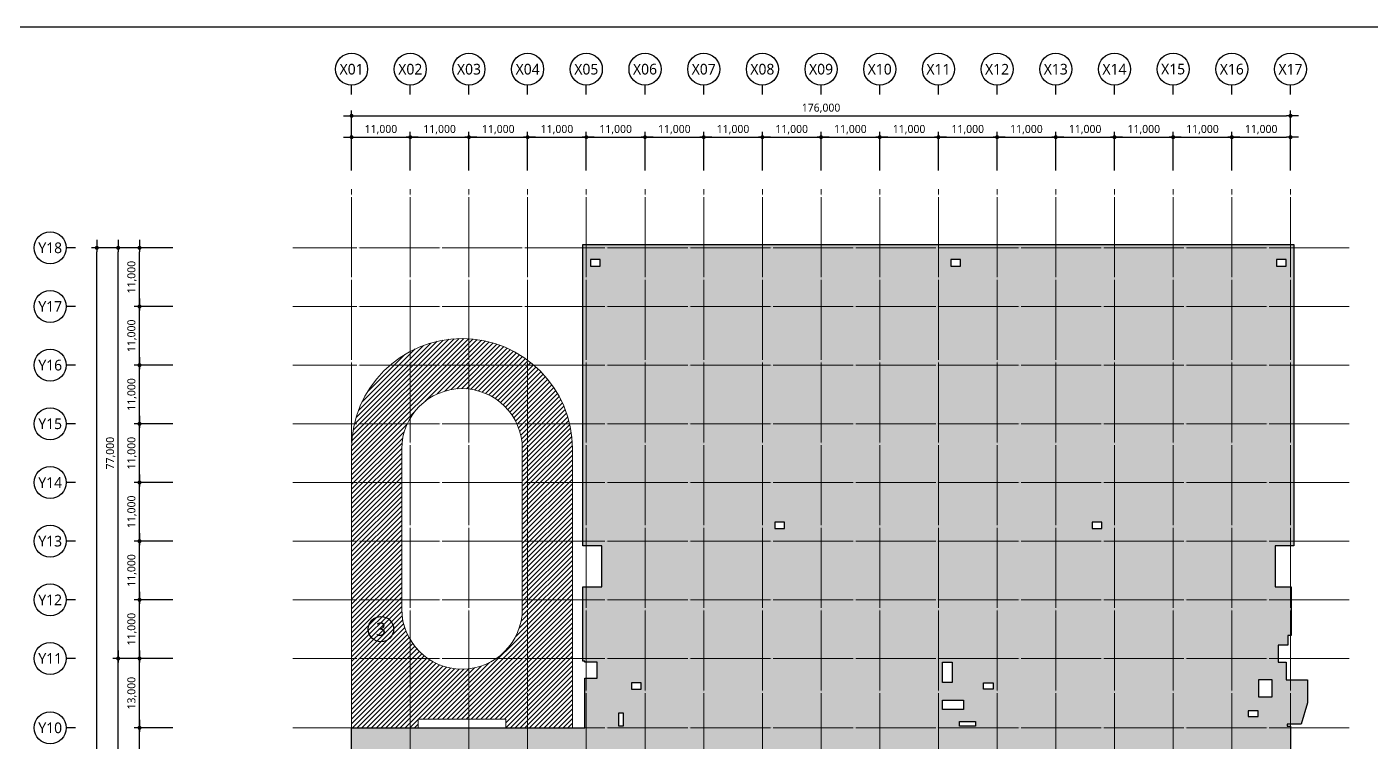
# Model space of a CAD drawing. Header units: millimetres. Extents: x 1877297 to 3504506, y 1389503 to 1925703.
# Drawn here: x 2253044 to 2505030, y 1523492 to 1657603 of the extents above; entities that cross this region are included whole.
import ezdxf
from ezdxf.enums import TextEntityAlignment as Align

# ---------------------------------------------------------------- set-up
doc = ezdxf.new("R2010")
doc.units = ezdxf.units.MM
doc.header["$LTSCALE"] = 5
doc.header["$MEASUREMENT"] = 0
doc.header["$PDSIZE"] = -10
doc.linetypes.add('CEN', pattern=[62, 60, -1, 0, -1])
doc.layers.get('0').update_dxf_attribs({"linetype": 'CONTINUOUS'})
doc.layers.get('Defpoints').update_dxf_attribs({"color": 153, "linetype": 'CONTINUOUS'})
for name, color, linetype, lineweight in [('A-AREA-LIN1', 4, 'CONTINUOUS', 25), ('A-AREA-LIN2', 6, 'CONTINUOUS', 20), ('A-AXIS-BUBL', 7, 'CONTINUOUS', 25), ('A-AXIS-LINE', 1, 'CEN', 15), ('A-DIMS', 7, 'CONTINUOUS', 25), ('A-XXXX-HATC', 8, 'CONTINUOUS', 18), ('A-XXXX-TABL', 7, 'CONTINUOUS', 25), ('A-XXXX-TXT2', 3, 'CONTINUOUS', 25)]:
    doc.layers.add(name, color=color, linetype=linetype, lineweight=lineweight)
doc.layers.add('AA-AREA', color=7, linetype='CONTINUOUS')
doc.styles.add('HY울릉도L', font='')
doc.styles.add('맑은고딕', font='malgun.ttf')
doc.styles.get('HY울릉도L').set_extended_font_data('HYwulM')
doc.dimstyles.new('CDIM', dxfattribs={"dimtxt": 3, "dimasz": 1.5, "dimexe": 2, "dimexo": 1, "dimgap": 1, "dimtad": 1, "dimdec": 0, "dimrnd": 0.5, "dimzin": 0, "dimdsep": 32, "dimlunit": 6, "dimtxsty": 'HY울릉도L', "dimblk1": '_CIDOT', "dimblk2": '_CIDOT', "dimsah": 1, "dimcen": 5.5, "dimclrd": 2, "dimclre": 2, "dimclrt": 7, "dimadec": 0, "dimazin": 0, "dimtfac": 1, "dimtdec": 0, "dimtix": 1, "dimtmove": 2, "dimatfit": 1, "dimldrblk": '_CIDOT', "dimfxl": 1, "dimtolj": 1, "dimtzin": 0, "dimlwd": -1, "dimarcsym": 0})

# ---------------------------------------------------------------- blocks, each defined once
blk = doc.blocks.new('면적중심선')
at = {"layer": 'A-AXIS-LINE', "ltscale": 50}
for points in [[(676821, 1781471), (676821, 1999471)], [(687821, 1781471), (687821, 1999471)], [(698821, 1781471), (698821, 1999471)], [(709821, 1781471), (709821, 1999471)], [(720821, 1781471), (720821, 1999471)], [(731821, 1781471), (731821, 1999471)], [(742821, 1781471), (742821, 1999471)], [(753821, 1781471), (753821, 1999471)], [(764821, 1781471), (764821, 1999471)], [(775821, 1781471), (775821, 1999471)], [(786821, 1781471), (786821, 1999471)], [(797821, 1781471), (797821, 1999471)], [(808821, 1781471), (808821, 1999471)], [(819821, 1781471), (819821, 1999471)], [(830821, 1781471), (830821, 1999471)], [(841821, 1781471), (841821, 1999471)], [(852821, 1781471), (852821, 1999471)], [(863821, 1988471), (665821, 1988471)], [(863821, 1977471), (665821, 1977471)], [(863821, 1966471), (665821, 1966471)], [(863821, 1955471), (665821, 1955471)], [(863821, 1944471), (665821, 1944471)], [(863821, 1933471), (665821, 1933471)], [(863821, 1922471), (665821, 1922471)], [(863821, 1911471), (665821, 1911471)], [(863821, 1898471), (665821, 1898471)]]:
    blk.add_lwpolyline(points, dxfattribs=at)
blk = doc.blocks.new('_CIDOT')
at = {"color": 0, "linetype": 'ByBlock'}
blk.add_line((2, 0), (-1, 0), dxfattribs=at)
at = {"color": 0, "linetype": 'ByBlock', "const_width": 0.5}
blk.add_lwpolyline([(-0.25, 0, 1), (0.25, 0, 1)], format="xyb", close=True, dxfattribs=at)
blk = doc.blocks.new('*D10')
at = {"layer": 'A-DIMS', "lineweight": -2, "transparency": 16777216}
for p, q in [((93193, 151121), (85943, 151121)), ((93193, 135121), (85943, 135121))]:
    blk.add_line(p, q, dxfattribs=at)
at = {"layer": 'A-DIMS', "transparency": 16777216}
blk.add_line((86943, 135871), (86943, 150371), dxfattribs=at)
at = {"layer": 'Defpoints', "color": 0, "transparency": 16777216}
for p in [(86943, 151121), (93693, 151121), (93693, 135121)]:
    blk.add_point(p, dxfattribs=at)
at = {"layer": 'A-DIMS', "transparency": 16777216, "xscale": 750, "yscale": 750, "zscale": 750}
for p, rotation in [((86943, 151121), 90), ((86943, 135121), 270)]:
    blk.add_blockref('_CIDOT', p, dxfattribs=dict(at, rotation=rotation))
at = {"layer": 'A-DIMS', "color": 3, "transparency": 16777216, "insert": (85538, 143121), "char_height": 1500, "attachment_point": 5, "rotation": 90, "style": '맑은고딕'}
blk.add_mtext('\\A1;16,000', dxfattribs=at)
blk = doc.blocks.new('*D11')
at = {"layer": 'A-DIMS', "lineweight": -2, "transparency": 16777216}
for p, q in [((93193, 164121), (85943, 164121)), ((93193, 151121), (85943, 151121))]:
    blk.add_line(p, q, dxfattribs=at)
at = {"layer": 'A-DIMS', "transparency": 16777216}
blk.add_line((86943, 151871), (86943, 163371), dxfattribs=at)
at = {"layer": 'Defpoints', "color": 0, "transparency": 16777216}
for p in [(86943, 164121), (93693, 164121), (93693, 151121)]:
    blk.add_point(p, dxfattribs=at)
at = {"layer": 'A-DIMS', "transparency": 16777216, "xscale": 750, "yscale": 750, "zscale": 750}
for p, rotation in [((86943, 164121), 90), ((86943, 151121), 270)]:
    blk.add_blockref('_CIDOT', p, dxfattribs=dict(at, rotation=rotation))
at = {"layer": 'A-DIMS', "color": 3, "transparency": 16777216, "insert": (85538, 157621), "char_height": 1500, "attachment_point": 5, "rotation": 90, "style": '맑은고딕'}
blk.add_mtext('\\A1;13,000', dxfattribs=at)
blk = doc.blocks.new('*D12')
at = {"layer": 'A-DIMS', "lineweight": -2, "transparency": 16777216}
for p, q in [((93193, 175121), (85943, 175121)), ((93193, 164121), (85943, 164121))]:
    blk.add_line(p, q, dxfattribs=at)
at = {"layer": 'A-DIMS', "transparency": 16777216}
blk.add_line((86943, 164871), (86943, 174371), dxfattribs=at)
at = {"layer": 'Defpoints', "color": 0, "transparency": 16777216}
for p in [(86943, 175121), (93693, 175121), (93693, 164121)]:
    blk.add_point(p, dxfattribs=at)
at = {"layer": 'A-DIMS', "transparency": 16777216, "xscale": 750, "yscale": 750, "zscale": 750}
for p, rotation in [((86943, 175121), 90), ((86943, 164121), 270)]:
    blk.add_blockref('_CIDOT', p, dxfattribs=dict(at, rotation=rotation))
at = {"layer": 'A-DIMS', "color": 3, "transparency": 16777216, "insert": (85538, 169621), "char_height": 1500, "attachment_point": 5, "rotation": 90, "style": '맑은고딕'}
blk.add_mtext('\\A1;11,000', dxfattribs=at)
blk = doc.blocks.new('*D13')
at = {"layer": 'A-DIMS', "lineweight": -2, "transparency": 16777216}
for p, q in [((93193, 186121), (85943, 186121)), ((93193, 175121), (85943, 175121))]:
    blk.add_line(p, q, dxfattribs=at)
at = {"layer": 'A-DIMS', "transparency": 16777216}
blk.add_line((86943, 175871), (86943, 185371), dxfattribs=at)
at = {"layer": 'Defpoints', "color": 0, "transparency": 16777216}
for p in [(86943, 186121), (93693, 186121), (93693, 175121)]:
    blk.add_point(p, dxfattribs=at)
at = {"layer": 'A-DIMS', "transparency": 16777216, "xscale": 750, "yscale": 750, "zscale": 750}
for p, rotation in [((86943, 186121), 90), ((86943, 175121), 270)]:
    blk.add_blockref('_CIDOT', p, dxfattribs=dict(at, rotation=rotation))
at = {"layer": 'A-DIMS', "color": 3, "transparency": 16777216, "insert": (85538, 180621), "char_height": 1500, "attachment_point": 5, "rotation": 90, "style": '맑은고딕'}
blk.add_mtext('\\A1;11,000', dxfattribs=at)
blk = doc.blocks.new('*D14')
at = {"layer": 'A-DIMS', "lineweight": -2, "transparency": 16777216}
for p, q in [((93193, 197121), (85943, 197121)), ((93193, 186121), (85943, 186121))]:
    blk.add_line(p, q, dxfattribs=at)
at = {"layer": 'A-DIMS', "transparency": 16777216}
blk.add_line((86943, 186871), (86943, 196371), dxfattribs=at)
at = {"layer": 'Defpoints', "color": 0, "transparency": 16777216}
for p in [(86943, 197121), (93693, 197121), (93693, 186121)]:
    blk.add_point(p, dxfattribs=at)
at = {"layer": 'A-DIMS', "transparency": 16777216, "xscale": 750, "yscale": 750, "zscale": 750}
for p, rotation in [((86943, 197121), 90), ((86943, 186121), 270)]:
    blk.add_blockref('_CIDOT', p, dxfattribs=dict(at, rotation=rotation))
at = {"layer": 'A-DIMS', "color": 3, "transparency": 16777216, "insert": (85538, 191621), "char_height": 1500, "attachment_point": 5, "rotation": 90, "style": '맑은고딕'}
blk.add_mtext('\\A1;11,000', dxfattribs=at)
blk = doc.blocks.new('*D15')
at = {"layer": 'A-DIMS', "lineweight": -2, "transparency": 16777216}
for p, q in [((93193, 208121), (85943, 208121)), ((93193, 197121), (85943, 197121))]:
    blk.add_line(p, q, dxfattribs=at)
at = {"layer": 'A-DIMS', "transparency": 16777216}
blk.add_line((86943, 197871), (86943, 207371), dxfattribs=at)
at = {"layer": 'Defpoints', "color": 0, "transparency": 16777216}
for p in [(86943, 208121), (93693, 208121), (93693, 197121)]:
    blk.add_point(p, dxfattribs=at)
at = {"layer": 'A-DIMS', "transparency": 16777216, "xscale": 750, "yscale": 750, "zscale": 750}
for p, rotation in [((86943, 208121), 90), ((86943, 197121), 270)]:
    blk.add_blockref('_CIDOT', p, dxfattribs=dict(at, rotation=rotation))
at = {"layer": 'A-DIMS', "color": 3, "transparency": 16777216, "insert": (85538, 202621), "char_height": 1500, "attachment_point": 5, "rotation": 90, "style": '맑은고딕'}
blk.add_mtext('\\A1;11,000', dxfattribs=at)
blk = doc.blocks.new('*D16')
at = {"layer": 'A-DIMS', "lineweight": -2, "transparency": 16777216}
for p, q in [((93193, 219121), (85943, 219121)), ((93193, 208121), (85943, 208121))]:
    blk.add_line(p, q, dxfattribs=at)
at = {"layer": 'A-DIMS', "transparency": 16777216}
blk.add_line((86943, 208871), (86943, 218371), dxfattribs=at)
at = {"layer": 'Defpoints', "color": 0, "transparency": 16777216}
for p in [(86943, 219121), (93693, 219121), (93693, 208121)]:
    blk.add_point(p, dxfattribs=at)
at = {"layer": 'A-DIMS', "transparency": 16777216, "xscale": 750, "yscale": 750, "zscale": 750}
for p, rotation in [((86943, 219121), 90), ((86943, 208121), 270)]:
    blk.add_blockref('_CIDOT', p, dxfattribs=dict(at, rotation=rotation))
at = {"layer": 'A-DIMS', "color": 3, "transparency": 16777216, "insert": (85538, 213621), "char_height": 1500, "attachment_point": 5, "rotation": 90, "style": '맑은고딕'}
blk.add_mtext('\\A1;11,000', dxfattribs=at)
blk = doc.blocks.new('*D17')
at = {"layer": 'A-DIMS', "lineweight": -2, "transparency": 16777216}
for p, q in [((93193, 230121), (85943, 230121)), ((93193, 219121), (85943, 219121))]:
    blk.add_line(p, q, dxfattribs=at)
at = {"layer": 'A-DIMS', "transparency": 16777216}
blk.add_line((86943, 219871), (86943, 229371), dxfattribs=at)
at = {"layer": 'Defpoints', "color": 0, "transparency": 16777216}
for p in [(86943, 230121), (93693, 230121), (93693, 219121)]:
    blk.add_point(p, dxfattribs=at)
at = {"layer": 'A-DIMS', "transparency": 16777216, "xscale": 750, "yscale": 750, "zscale": 750}
for p, rotation in [((86943, 230121), 90), ((86943, 219121), 270)]:
    blk.add_blockref('_CIDOT', p, dxfattribs=dict(at, rotation=rotation))
at = {"layer": 'A-DIMS', "color": 3, "transparency": 16777216, "insert": (85538, 224621), "char_height": 1500, "attachment_point": 5, "rotation": 90, "style": '맑은고딕'}
blk.add_mtext('\\A1;11,000', dxfattribs=at)
blk = doc.blocks.new('*D18')
at = {"layer": 'A-DIMS', "lineweight": -2, "transparency": 16777216}
for p, q in [((93193, 241121), (85943, 241121)), ((93193, 230121), (85943, 230121))]:
    blk.add_line(p, q, dxfattribs=at)
at = {"layer": 'A-DIMS', "transparency": 16777216}
blk.add_line((86943, 230871), (86943, 240371), dxfattribs=at)
at = {"layer": 'Defpoints', "color": 0, "transparency": 16777216}
for p in [(86943, 241121), (93693, 241121), (93693, 230121)]:
    blk.add_point(p, dxfattribs=at)
at = {"layer": 'A-DIMS', "transparency": 16777216, "xscale": 750, "yscale": 750, "zscale": 750}
for p, rotation in [((86943, 241121), 90), ((86943, 230121), 270)]:
    blk.add_blockref('_CIDOT', p, dxfattribs=dict(at, rotation=rotation))
at = {"layer": 'A-DIMS', "color": 3, "transparency": 16777216, "insert": (85538, 235621), "char_height": 1500, "attachment_point": 5, "rotation": 90, "style": '맑은고딕'}
blk.add_mtext('\\A1;11,000', dxfattribs=at)
blk = doc.blocks.new('*D20')
at = {"layer": 'A-DIMS', "lineweight": -2, "transparency": 16777216}
for p, q in [((93193, 241121), (77943, 241121)), ((93193, 45121), (77943, 45121))]:
    blk.add_line(p, q, dxfattribs=at)
at = {"layer": 'A-DIMS', "transparency": 16777216}
blk.add_line((78943, 45871), (78943, 240371), dxfattribs=at)
at = {"layer": 'Defpoints', "color": 0, "transparency": 16777216}
for p in [(78943, 241121), (93693, 241121), (93693, 45121)]:
    blk.add_point(p, dxfattribs=at)
at = {"layer": 'A-DIMS', "transparency": 16777216, "xscale": 750, "yscale": 750, "zscale": 750}
for p, rotation in [((78943, 241121), 90), ((78943, 45121), 270)]:
    blk.add_blockref('_CIDOT', p, dxfattribs=dict(at, rotation=rotation))
at = {"layer": 'A-DIMS', "color": 3, "transparency": 16777216, "insert": (77538, 143121), "char_height": 1500, "attachment_point": 5, "rotation": 90, "style": '맑은고딕'}
blk.add_mtext('\\A1;196,000', dxfattribs=at)
blk = doc.blocks.new('*D22')
at = {"layer": 'A-DIMS', "lineweight": -2, "transparency": 16777216}
for p, q in [((93193, 164121), (81943, 164121)), ((93193, 122121), (81943, 122121))]:
    blk.add_line(p, q, dxfattribs=at)
at = {"layer": 'A-DIMS', "transparency": 16777216}
blk.add_line((82943, 122871), (82943, 163371), dxfattribs=at)
at = {"layer": 'Defpoints', "color": 0, "transparency": 16777216}
for p in [(82943, 164121), (93693, 164121), (93693, 122121)]:
    blk.add_point(p, dxfattribs=at)
at = {"layer": 'A-DIMS', "transparency": 16777216, "xscale": 750, "yscale": 750, "zscale": 750}
for p, rotation in [((82943, 164121), 90), ((82943, 122121), 270)]:
    blk.add_blockref('_CIDOT', p, dxfattribs=dict(at, rotation=rotation))
at = {"layer": 'A-DIMS', "color": 3, "transparency": 16777216, "insert": (81542, 143121), "char_height": 1500, "attachment_point": 5, "rotation": 90, "style": '맑은고딕'}
blk.add_mtext('\\A1;42,000', dxfattribs=at)
blk = doc.blocks.new('*D23')
at = {"layer": 'A-DIMS', "lineweight": -2, "transparency": 16777216}
for p, q in [((93193, 241121), (81943, 241121)), ((93193, 164121), (81943, 164121))]:
    blk.add_line(p, q, dxfattribs=at)
at = {"layer": 'A-DIMS', "transparency": 16777216}
blk.add_line((82943, 164871), (82943, 240371), dxfattribs=at)
at = {"layer": 'Defpoints', "color": 0, "transparency": 16777216}
for p in [(82943, 241121), (93693, 241121), (93693, 164121)]:
    blk.add_point(p, dxfattribs=at)
at = {"layer": 'A-DIMS', "transparency": 16777216, "xscale": 750, "yscale": 750, "zscale": 750}
for p, rotation in [((82943, 241121), 90), ((82943, 164121), 270)]:
    blk.add_blockref('_CIDOT', p, dxfattribs=dict(at, rotation=rotation))
at = {"layer": 'A-DIMS', "color": 3, "transparency": 16777216, "insert": (81542, 202621), "char_height": 1500, "attachment_point": 5, "rotation": 90, "style": '맑은고딕'}
blk.add_mtext('\\A1;77,000', dxfattribs=at)
blk = doc.blocks.new('*D24')
at = {"layer": 'A-DIMS', "lineweight": -2, "transparency": 16777216}
for p, q in [((148693, 255621), (148693, 262871)), ((159693, 255621), (159693, 262871))]:
    blk.add_line(p, q, dxfattribs=at)
at = {"layer": 'A-DIMS', "transparency": 16777216}
blk.add_line((149443, 261871), (158943, 261871), dxfattribs=at)
at = {"layer": 'Defpoints', "color": 0, "transparency": 16777216}
for p in [(159693, 261871), (148693, 255121), (159693, 255121)]:
    blk.add_point(p, dxfattribs=at)
at = {"layer": 'A-DIMS', "transparency": 16777216, "xscale": 750, "yscale": 750, "zscale": 750, "rotation": 180}
blk.add_blockref('_CIDOT', (148693, 261871), dxfattribs=at)
at = {"layer": 'A-DIMS', "transparency": 16777216, "xscale": 750, "yscale": 750, "zscale": 750}
blk.add_blockref('_CIDOT', (159693, 261871), dxfattribs=at)
at = {"layer": 'A-DIMS', "color": 3, "transparency": 16777216, "insert": (154193, 263275), "char_height": 1500, "attachment_point": 5, "style": '맑은고딕'}
blk.add_mtext('\\A1;11,000', dxfattribs=at)
blk = doc.blocks.new('*D25')
at = {"layer": 'A-DIMS', "lineweight": -2, "transparency": 16777216}
for p, q in [((159693, 255621), (159693, 262871)), ((170693, 255621), (170693, 262871))]:
    blk.add_line(p, q, dxfattribs=at)
at = {"layer": 'A-DIMS', "transparency": 16777216}
blk.add_line((160443, 261871), (169943, 261871), dxfattribs=at)
at = {"layer": 'Defpoints', "color": 0, "transparency": 16777216}
for p in [(170693, 261871), (159693, 255121), (170693, 255121)]:
    blk.add_point(p, dxfattribs=at)
at = {"layer": 'A-DIMS', "transparency": 16777216, "xscale": 750, "yscale": 750, "zscale": 750, "rotation": 180}
blk.add_blockref('_CIDOT', (159693, 261871), dxfattribs=at)
at = {"layer": 'A-DIMS', "transparency": 16777216, "xscale": 750, "yscale": 750, "zscale": 750}
blk.add_blockref('_CIDOT', (170693, 261871), dxfattribs=at)
at = {"layer": 'A-DIMS', "color": 3, "transparency": 16777216, "insert": (165193, 263275), "char_height": 1500, "attachment_point": 5, "style": '맑은고딕'}
blk.add_mtext('\\A1;11,000', dxfattribs=at)
blk = doc.blocks.new('*D26')
at = {"layer": 'A-DIMS', "lineweight": -2, "transparency": 16777216}
for p, q in [((170693, 255621), (170693, 262871)), ((181693, 255621), (181693, 262871))]:
    blk.add_line(p, q, dxfattribs=at)
at = {"layer": 'A-DIMS', "transparency": 16777216}
blk.add_line((171443, 261871), (180943, 261871), dxfattribs=at)
at = {"layer": 'Defpoints', "color": 0, "transparency": 16777216}
for p in [(181693, 261871), (170693, 255121), (181693, 255121)]:
    blk.add_point(p, dxfattribs=at)
at = {"layer": 'A-DIMS', "transparency": 16777216, "xscale": 750, "yscale": 750, "zscale": 750, "rotation": 180}
blk.add_blockref('_CIDOT', (170693, 261871), dxfattribs=at)
at = {"layer": 'A-DIMS', "transparency": 16777216, "xscale": 750, "yscale": 750, "zscale": 750}
blk.add_blockref('_CIDOT', (181693, 261871), dxfattribs=at)
at = {"layer": 'A-DIMS', "color": 3, "transparency": 16777216, "insert": (176193, 263275), "char_height": 1500, "attachment_point": 5, "style": '맑은고딕'}
blk.add_mtext('\\A1;11,000', dxfattribs=at)
blk = doc.blocks.new('*D27')
at = {"layer": 'A-DIMS', "lineweight": -2, "transparency": 16777216}
for p, q in [((181693, 255621), (181693, 262871)), ((192693, 255621), (192693, 262871))]:
    blk.add_line(p, q, dxfattribs=at)
at = {"layer": 'A-DIMS', "transparency": 16777216}
blk.add_line((182443, 261871), (191943, 261871), dxfattribs=at)
at = {"layer": 'Defpoints', "color": 0, "transparency": 16777216}
for p in [(192693, 261871), (181693, 255121), (192693, 255121)]:
    blk.add_point(p, dxfattribs=at)
at = {"layer": 'A-DIMS', "transparency": 16777216, "xscale": 750, "yscale": 750, "zscale": 750, "rotation": 180}
blk.add_blockref('_CIDOT', (181693, 261871), dxfattribs=at)
at = {"layer": 'A-DIMS', "transparency": 16777216, "xscale": 750, "yscale": 750, "zscale": 750}
blk.add_blockref('_CIDOT', (192693, 261871), dxfattribs=at)
at = {"layer": 'A-DIMS', "color": 3, "transparency": 16777216, "insert": (187193, 263275), "char_height": 1500, "attachment_point": 5, "style": '맑은고딕'}
blk.add_mtext('\\A1;11,000', dxfattribs=at)
blk = doc.blocks.new('*D28')
at = {"layer": 'A-DIMS', "lineweight": -2, "transparency": 16777216}
for p, q in [((192693, 255621), (192693, 262871)), ((203693, 255621), (203693, 262871))]:
    blk.add_line(p, q, dxfattribs=at)
at = {"layer": 'A-DIMS', "transparency": 16777216}
blk.add_line((193443, 261871), (202943, 261871), dxfattribs=at)
at = {"layer": 'Defpoints', "color": 0, "transparency": 16777216}
for p in [(203693, 261871), (192693, 255121), (203693, 255121)]:
    blk.add_point(p, dxfattribs=at)
at = {"layer": 'A-DIMS', "transparency": 16777216, "xscale": 750, "yscale": 750, "zscale": 750, "rotation": 180}
blk.add_blockref('_CIDOT', (192693, 261871), dxfattribs=at)
at = {"layer": 'A-DIMS', "transparency": 16777216, "xscale": 750, "yscale": 750, "zscale": 750}
blk.add_blockref('_CIDOT', (203693, 261871), dxfattribs=at)
at = {"layer": 'A-DIMS', "color": 3, "transparency": 16777216, "insert": (198193, 263275), "char_height": 1500, "attachment_point": 5, "style": '맑은고딕'}
blk.add_mtext('\\A1;11,000', dxfattribs=at)
blk = doc.blocks.new('*D29')
at = {"layer": 'A-DIMS', "lineweight": -2, "transparency": 16777216}
for p, q in [((203693, 255621), (203693, 262871)), ((214693, 255621), (214693, 262871))]:
    blk.add_line(p, q, dxfattribs=at)
at = {"layer": 'A-DIMS', "transparency": 16777216}
blk.add_line((204443, 261871), (213943, 261871), dxfattribs=at)
at = {"layer": 'Defpoints', "color": 0, "transparency": 16777216}
for p in [(214693, 261871), (203693, 255121), (214693, 255121)]:
    blk.add_point(p, dxfattribs=at)
at = {"layer": 'A-DIMS', "transparency": 16777216, "xscale": 750, "yscale": 750, "zscale": 750, "rotation": 180}
blk.add_blockref('_CIDOT', (203693, 261871), dxfattribs=at)
at = {"layer": 'A-DIMS', "transparency": 16777216, "xscale": 750, "yscale": 750, "zscale": 750}
blk.add_blockref('_CIDOT', (214693, 261871), dxfattribs=at)
at = {"layer": 'A-DIMS', "color": 3, "transparency": 16777216, "insert": (209193, 263275), "char_height": 1500, "attachment_point": 5, "style": '맑은고딕'}
blk.add_mtext('\\A1;11,000', dxfattribs=at)
blk = doc.blocks.new('*D30')
at = {"layer": 'A-DIMS', "lineweight": -2, "transparency": 16777216}
for p, q in [((214693, 255621), (214693, 262871)), ((225693, 255621), (225693, 262871))]:
    blk.add_line(p, q, dxfattribs=at)
at = {"layer": 'A-DIMS', "transparency": 16777216}
blk.add_line((215443, 261871), (224943, 261871), dxfattribs=at)
at = {"layer": 'Defpoints', "color": 0, "transparency": 16777216}
for p in [(225693, 261871), (214693, 255121), (225693, 255121)]:
    blk.add_point(p, dxfattribs=at)
at = {"layer": 'A-DIMS', "transparency": 16777216, "xscale": 750, "yscale": 750, "zscale": 750, "rotation": 180}
blk.add_blockref('_CIDOT', (214693, 261871), dxfattribs=at)
at = {"layer": 'A-DIMS', "transparency": 16777216, "xscale": 750, "yscale": 750, "zscale": 750}
blk.add_blockref('_CIDOT', (225693, 261871), dxfattribs=at)
at = {"layer": 'A-DIMS', "color": 3, "transparency": 16777216, "insert": (220193, 263275), "char_height": 1500, "attachment_point": 5, "style": '맑은고딕'}
blk.add_mtext('\\A1;11,000', dxfattribs=at)
blk = doc.blocks.new('*D31')
at = {"layer": 'A-DIMS', "lineweight": -2, "transparency": 16777216}
for p, q in [((225693, 255621), (225693, 262871)), ((236693, 255621), (236693, 262871))]:
    blk.add_line(p, q, dxfattribs=at)
at = {"layer": 'A-DIMS', "transparency": 16777216}
blk.add_line((226443, 261871), (235943, 261871), dxfattribs=at)
at = {"layer": 'Defpoints', "color": 0, "transparency": 16777216}
for p in [(236693, 261871), (225693, 255121), (236693, 255121)]:
    blk.add_point(p, dxfattribs=at)
at = {"layer": 'A-DIMS', "transparency": 16777216, "xscale": 750, "yscale": 750, "zscale": 750, "rotation": 180}
blk.add_blockref('_CIDOT', (225693, 261871), dxfattribs=at)
at = {"layer": 'A-DIMS', "transparency": 16777216, "xscale": 750, "yscale": 750, "zscale": 750}
blk.add_blockref('_CIDOT', (236693, 261871), dxfattribs=at)
at = {"layer": 'A-DIMS', "color": 3, "transparency": 16777216, "insert": (231193, 263275), "char_height": 1500, "attachment_point": 5, "style": '맑은고딕'}
blk.add_mtext('\\A1;11,000', dxfattribs=at)
blk = doc.blocks.new('*D32')
at = {"layer": 'A-DIMS', "lineweight": -2, "transparency": 16777216}
for p, q in [((236693, 255621), (236693, 262871)), ((247693, 255621), (247693, 262871))]:
    blk.add_line(p, q, dxfattribs=at)
at = {"layer": 'A-DIMS', "transparency": 16777216}
blk.add_line((237443, 261871), (246943, 261871), dxfattribs=at)
at = {"layer": 'Defpoints', "color": 0, "transparency": 16777216}
for p in [(247693, 261871), (236693, 255121), (247693, 255121)]:
    blk.add_point(p, dxfattribs=at)
at = {"layer": 'A-DIMS', "transparency": 16777216, "xscale": 750, "yscale": 750, "zscale": 750, "rotation": 180}
blk.add_blockref('_CIDOT', (236693, 261871), dxfattribs=at)
at = {"layer": 'A-DIMS', "transparency": 16777216, "xscale": 750, "yscale": 750, "zscale": 750}
blk.add_blockref('_CIDOT', (247693, 261871), dxfattribs=at)
at = {"layer": 'A-DIMS', "color": 3, "transparency": 16777216, "insert": (242193, 263275), "char_height": 1500, "attachment_point": 5, "style": '맑은고딕'}
blk.add_mtext('\\A1;11,000', dxfattribs=at)
blk = doc.blocks.new('*D33')
at = {"layer": 'A-DIMS', "lineweight": -2, "transparency": 16777216}
for p, q in [((247693, 255621), (247693, 262871)), ((258693, 255621), (258693, 262871))]:
    blk.add_line(p, q, dxfattribs=at)
at = {"layer": 'A-DIMS', "transparency": 16777216}
blk.add_line((248443, 261871), (257943, 261871), dxfattribs=at)
at = {"layer": 'Defpoints', "color": 0, "transparency": 16777216}
for p in [(258693, 261871), (247693, 255121), (258693, 255121)]:
    blk.add_point(p, dxfattribs=at)
at = {"layer": 'A-DIMS', "transparency": 16777216, "xscale": 750, "yscale": 750, "zscale": 750, "rotation": 180}
blk.add_blockref('_CIDOT', (247693, 261871), dxfattribs=at)
at = {"layer": 'A-DIMS', "transparency": 16777216, "xscale": 750, "yscale": 750, "zscale": 750}
blk.add_blockref('_CIDOT', (258693, 261871), dxfattribs=at)
at = {"layer": 'A-DIMS', "color": 3, "transparency": 16777216, "insert": (253193, 263275), "char_height": 1500, "attachment_point": 5, "style": '맑은고딕'}
blk.add_mtext('\\A1;11,000', dxfattribs=at)
blk = doc.blocks.new('*D34')
at = {"layer": 'A-DIMS', "lineweight": -2, "transparency": 16777216}
for p, q in [((258693, 255621), (258693, 262871)), ((269693, 255621), (269693, 262871))]:
    blk.add_line(p, q, dxfattribs=at)
at = {"layer": 'A-DIMS', "transparency": 16777216}
blk.add_line((259443, 261871), (268943, 261871), dxfattribs=at)
at = {"layer": 'Defpoints', "color": 0, "transparency": 16777216}
for p in [(269693, 261871), (258693, 255121), (269693, 255121)]:
    blk.add_point(p, dxfattribs=at)
at = {"layer": 'A-DIMS', "transparency": 16777216, "xscale": 750, "yscale": 750, "zscale": 750, "rotation": 180}
blk.add_blockref('_CIDOT', (258693, 261871), dxfattribs=at)
at = {"layer": 'A-DIMS', "transparency": 16777216, "xscale": 750, "yscale": 750, "zscale": 750}
blk.add_blockref('_CIDOT', (269693, 261871), dxfattribs=at)
at = {"layer": 'A-DIMS', "color": 3, "transparency": 16777216, "insert": (264193, 263275), "char_height": 1500, "attachment_point": 5, "style": '맑은고딕'}
blk.add_mtext('\\A1;11,000', dxfattribs=at)
blk = doc.blocks.new('*D35')
at = {"layer": 'A-DIMS', "lineweight": -2, "transparency": 16777216}
for p, q in [((269693, 255621), (269693, 262871)), ((280693, 255621), (280693, 262871))]:
    blk.add_line(p, q, dxfattribs=at)
at = {"layer": 'A-DIMS', "transparency": 16777216}
blk.add_line((270443, 261871), (279943, 261871), dxfattribs=at)
at = {"layer": 'Defpoints', "color": 0, "transparency": 16777216}
for p in [(280693, 261871), (269693, 255121), (280693, 255121)]:
    blk.add_point(p, dxfattribs=at)
at = {"layer": 'A-DIMS', "transparency": 16777216, "xscale": 750, "yscale": 750, "zscale": 750, "rotation": 180}
blk.add_blockref('_CIDOT', (269693, 261871), dxfattribs=at)
at = {"layer": 'A-DIMS', "transparency": 16777216, "xscale": 750, "yscale": 750, "zscale": 750}
blk.add_blockref('_CIDOT', (280693, 261871), dxfattribs=at)
at = {"layer": 'A-DIMS', "color": 3, "transparency": 16777216, "insert": (275193, 263275), "char_height": 1500, "attachment_point": 5, "style": '맑은고딕'}
blk.add_mtext('\\A1;11,000', dxfattribs=at)
blk = doc.blocks.new('*D36')
at = {"layer": 'A-DIMS', "lineweight": -2, "transparency": 16777216}
for p, q in [((280693, 255621), (280693, 262871)), ((291693, 255621), (291693, 262871))]:
    blk.add_line(p, q, dxfattribs=at)
at = {"layer": 'A-DIMS', "transparency": 16777216}
blk.add_line((281443, 261871), (290943, 261871), dxfattribs=at)
at = {"layer": 'Defpoints', "color": 0, "transparency": 16777216}
for p in [(291693, 261871), (280693, 255121), (291693, 255121)]:
    blk.add_point(p, dxfattribs=at)
at = {"layer": 'A-DIMS', "transparency": 16777216, "xscale": 750, "yscale": 750, "zscale": 750, "rotation": 180}
blk.add_blockref('_CIDOT', (280693, 261871), dxfattribs=at)
at = {"layer": 'A-DIMS', "transparency": 16777216, "xscale": 750, "yscale": 750, "zscale": 750}
blk.add_blockref('_CIDOT', (291693, 261871), dxfattribs=at)
at = {"layer": 'A-DIMS', "color": 3, "transparency": 16777216, "insert": (286193, 263275), "char_height": 1500, "attachment_point": 5, "style": '맑은고딕'}
blk.add_mtext('\\A1;11,000', dxfattribs=at)
blk = doc.blocks.new('*D37')
at = {"layer": 'A-DIMS', "lineweight": -2, "transparency": 16777216}
for p, q in [((126693, 255621), (126693, 266871)), ((302693, 255621), (302693, 266871))]:
    blk.add_line(p, q, dxfattribs=at)
at = {"layer": 'A-DIMS', "transparency": 16777216}
blk.add_line((127443, 265871), (301943, 265871), dxfattribs=at)
at = {"layer": 'Defpoints', "color": 0, "transparency": 16777216}
for p in [(302693, 265871), (126693, 255121), (302693, 255121)]:
    blk.add_point(p, dxfattribs=at)
at = {"layer": 'A-DIMS', "transparency": 16777216, "xscale": 750, "yscale": 750, "zscale": 750, "rotation": 180}
blk.add_blockref('_CIDOT', (126693, 265871), dxfattribs=at)
at = {"layer": 'A-DIMS', "transparency": 16777216, "xscale": 750, "yscale": 750, "zscale": 750}
blk.add_blockref('_CIDOT', (302693, 265871), dxfattribs=at)
at = {"layer": 'A-DIMS', "color": 3, "transparency": 16777216, "insert": (214693, 267275), "char_height": 1500, "attachment_point": 5, "style": '맑은고딕'}
blk.add_mtext('\\A1;176,000', dxfattribs=at)
blk = doc.blocks.new('*D38')
at = {"layer": 'A-DIMS', "lineweight": -2, "transparency": 16777216}
for p, q in [((291693, 255621), (291693, 262871)), ((302693, 255621), (302693, 262871))]:
    blk.add_line(p, q, dxfattribs=at)
at = {"layer": 'A-DIMS', "transparency": 16777216}
blk.add_line((292443, 261871), (301943, 261871), dxfattribs=at)
at = {"layer": 'Defpoints', "color": 0, "transparency": 16777216}
for p in [(302693, 261871), (291693, 255121), (302693, 255121)]:
    blk.add_point(p, dxfattribs=at)
at = {"layer": 'A-DIMS', "transparency": 16777216, "xscale": 750, "yscale": 750, "zscale": 750, "rotation": 180}
blk.add_blockref('_CIDOT', (291693, 261871), dxfattribs=at)
at = {"layer": 'A-DIMS', "transparency": 16777216, "xscale": 750, "yscale": 750, "zscale": 750}
blk.add_blockref('_CIDOT', (302693, 261871), dxfattribs=at)
at = {"layer": 'A-DIMS', "color": 3, "transparency": 16777216, "insert": (297193, 263275), "char_height": 1500, "attachment_point": 5, "style": '맑은고딕'}
blk.add_mtext('\\A1;11,000', dxfattribs=at)
blk = doc.blocks.new('*D39')
at = {"layer": 'A-DIMS', "lineweight": -2, "transparency": 16777216}
for p, q in [((126693, 255621), (126693, 262871)), ((137693, 255621), (137693, 262871))]:
    blk.add_line(p, q, dxfattribs=at)
at = {"layer": 'A-DIMS', "transparency": 16777216}
blk.add_line((127443, 261871), (136943, 261871), dxfattribs=at)
at = {"layer": 'Defpoints', "color": 0, "transparency": 16777216}
for p in [(137693, 261871), (126693, 255121), (137693, 255121)]:
    blk.add_point(p, dxfattribs=at)
at = {"layer": 'A-DIMS', "transparency": 16777216, "xscale": 750, "yscale": 750, "zscale": 750, "rotation": 180}
blk.add_blockref('_CIDOT', (126693, 261871), dxfattribs=at)
at = {"layer": 'A-DIMS', "transparency": 16777216, "xscale": 750, "yscale": 750, "zscale": 750}
blk.add_blockref('_CIDOT', (137693, 261871), dxfattribs=at)
at = {"layer": 'A-DIMS', "color": 3, "transparency": 16777216, "insert": (132193, 263275), "char_height": 1500, "attachment_point": 5, "style": '맑은고딕'}
blk.add_mtext('\\A1;11,000', dxfattribs=at)
blk = doc.blocks.new('*D40')
at = {"layer": 'A-DIMS', "lineweight": -2, "transparency": 16777216}
for p, q in [((137693, 255621), (137693, 262871)), ((148693, 255621), (148693, 262871))]:
    blk.add_line(p, q, dxfattribs=at)
at = {"layer": 'A-DIMS', "transparency": 16777216}
blk.add_line((138443, 261871), (147943, 261871), dxfattribs=at)
at = {"layer": 'Defpoints', "color": 0, "transparency": 16777216}
for p in [(148693, 261871), (137693, 255121), (148693, 255121)]:
    blk.add_point(p, dxfattribs=at)
at = {"layer": 'A-DIMS', "transparency": 16777216, "xscale": 750, "yscale": 750, "zscale": 750, "rotation": 180}
blk.add_blockref('_CIDOT', (137693, 261871), dxfattribs=at)
at = {"layer": 'A-DIMS', "transparency": 16777216, "xscale": 750, "yscale": 750, "zscale": 750}
blk.add_blockref('_CIDOT', (148693, 261871), dxfattribs=at)
at = {"layer": 'A-DIMS', "color": 3, "transparency": 16777216, "insert": (143193, 263275), "char_height": 1500, "attachment_point": 5, "style": '맑은고딕'}
blk.add_mtext('\\A1;11,000', dxfattribs=at)
blk = doc.blocks.new('DIM(210222)')
for p, q in [((126693, 269870.6), (126693, 271620.6)), ((137693, 269870.6), (137693, 271620.6)), ((148693, 269870.6), (148693, 271620.6)), ((159693, 269870.6), (159693, 271620.6)), ((170693, 269870.6), (170693, 271620.6)), ((181693, 269870.6), (181693, 271620.6)), ((192693, 269870.6), (192693, 271620.6)), ((203693, 269870.6), (203693, 271620.6)), ((214693, 269870.6), (214693, 271620.6)), ((225693, 269870.6), (225693, 271620.6)), ((236693, 269870.6), (236693, 271620.6)), ((247693, 269870.6), (247693, 271620.6)), ((258693, 269870.6), (258693, 271620.6)), ((269693, 269870.6), (269693, 271620.6)), ((280693, 269870.6), (280693, 271620.6)), ((291693, 269870.6), (291693, 271620.6)), ((302693, 269870.6), (302693, 271620.6)), ((74943, 241120.6), (73193, 241120.6)), ((74943, 230120.6), (73193, 230120.6)), ((74943, 219120.6), (73193, 219120.6)), ((74943, 208120.6), (73193, 208120.6)), ((74943, 197120.6), (73193, 197120.6)), ((74943, 186120.6), (73193, 186120.6)), ((74943, 175120.6), (73193, 175120.6)), ((74943, 164120.6), (73193, 164120.6)), ((74943, 151120.6), (73193, 151120.6))]:
    blk.add_line(p, q)
at = {"layer": 'A-AXIS-BUBL', "ltscale": 0.2}
for centre in [(126693, 274620.6), (137693, 274620.6), (148693, 274620.6), (159693, 274620.6), (170693, 274620.6), (181693, 274620.6), (192693, 274620.6), (203693, 274620.6), (214693, 274620.6), (225693, 274620.6), (236693, 274620.6), (247693, 274620.6), (258693, 274620.6), (269693, 274620.6), (280693, 274620.6), (291693, 274620.6), (302693, 274620.6), (70193, 241120.6), (70193, 230120.6), (70193, 219120.6), (70193, 208120.6), (70193, 197120.6), (70193, 186120.6), (70193, 175120.6), (70193, 164120.6), (70193, 151120.6)]:
    blk.add_circle(centre, 3000, dxfattribs=at)
at = {"layer": 'A-XXXX-TXT2', "ltscale": 0.2, "style": '맑은고딕'}
for s, p in [('X01', (126693, 274620.6)), ('X02', (137693, 274620.6)), ('X03', (148693, 274620.6)), ('X04', (159693, 274620.6)), ('X05', (170693, 274620.6)), ('X06', (181693, 274620.6)), ('X07', (192693, 274620.6)), ('X08', (203693, 274620.6)), ('X09', (214693, 274620.6)), ('X10', (225693, 274620.6)), ('X11', (236693, 274620.6)), ('X12', (247693, 274620.6)), ('X13', (258693, 274620.6)), ('X14', (269693, 274620.6)), ('X15', (280693, 274620.6)), ('X16', (291693, 274620.6)), ('X17', (302693, 274620.6)), ('Y18', (70193, 241120.6)), ('Y17', (70193, 230120.6)), ('Y16', (70193, 219120.6)), ('Y15', (70193, 208120.6)), ('Y14', (70193, 197120.6)), ('Y13', (70193, 186120.6)), ('Y12', (70193, 175120.6)), ('Y11', (70193, 164120.6)), ('Y10', (70193, 151120.6))]:
    blk.add_text(s, height=2000, dxfattribs=at).set_placement(p, align=Align.MIDDLE)
at = {"layer": 'A-DIMS'}
for p1, p2, distance, picture, middle in [((126693, 255120.6), (302693, 255120.6), 10750, '*D37', (214693, 267275.5)), ((126693, 255120.6), (137693, 255120.6), 6750, '*D39', (132193, 263275.5)), ((137693, 255120.6), (148693, 255120.6), 6750, '*D40', (143193, 263275.5)), ((148693, 255120.6), (159693, 255120.6), 6750, '*D24', (154193, 263275.5)), ((159693, 255120.6), (170693, 255120.6), 6750, '*D25', (165193, 263275.5)), ((170693, 255120.6), (181693, 255120.6), 6750, '*D26', (176193, 263275.5)), ((181693, 255120.6), (192693, 255120.6), 6750, '*D27', (187193, 263275.5)), ((192693, 255120.6), (203693, 255120.6), 6750, '*D28', (198193, 263275.5)), ((203693, 255120.6), (214693, 255120.6), 6750, '*D29', (209193, 263275.5)), ((214693, 255120.6), (225693, 255120.6), 6750, '*D30', (220193, 263275.5)), ((225693, 255120.6), (236693, 255120.6), 6750, '*D31', (231193, 263275.5)), ((236693, 255120.6), (247693, 255120.6), 6750, '*D32', (242193, 263275.5)), ((247693, 255120.6), (258693, 255120.6), 6750, '*D33', (253193, 263275.5)), ((258693, 255120.6), (269693, 255120.6), 6750, '*D34', (264193, 263275.5)), ((269693, 255120.6), (280693, 255120.6), 6750, '*D35', (275193, 263275.5)), ((280693, 255120.6), (291693, 255120.6), 6750, '*D36', (286193, 263275.5)), ((291693, 255120.6), (302693, 255120.6), 6750, '*D38', (297193, 263275.5)), ((93693, 45120.6), (93693, 241120.6), 14750, '*D20', (77538.1, 143120.6)), ((93693, 164120.6), (93693, 241120.6), 10750, '*D23', (81542.2, 202620.6)), ((93693, 230120.6), (93693, 241120.6), 6750, '*D18', (85538.1, 235620.6)), ((93693, 219120.6), (93693, 230120.6), 6750, '*D17', (85538.1, 224620.6)), ((93693, 208120.6), (93693, 219120.6), 6750, '*D16', (85538.1, 213620.6)), ((93693, 197120.6), (93693, 208120.6), 6750, '*D15', (85538.1, 202620.6)), ((93693, 186120.6), (93693, 197120.6), 6750, '*D14', (85538.1, 191620.6)), ((93693, 175120.6), (93693, 186120.6), 6750, '*D13', (85538.1, 180620.6)), ((93693, 164120.6), (93693, 175120.6), 6750, '*D12', (85538.1, 169620.6)), ((93693, 122120.6), (93693, 164120.6), 10750, '*D22', (81542.2, 143120.6)), ((93693, 151120.6), (93693, 164120.6), 6750, '*D11', (85538.1, 157620.6)), ((93693, 135120.6), (93693, 151120.6), 6750, '*D10', (85538.1, 143120.6))]:
    dim = blk.add_aligned_dim(p1=p1, p2=p2, distance=distance, dimstyle='CDIM', override={"dimscale": 500, "dimtxsty": '맑은고딕', "dimclrd": 256, "dimclre": 256, "dimclrt": 3}, dxfattribs=at)
    dim.commit()
    dim.dimension.update_dxf_attribs({"geometry": picture, "text_midpoint": middle})

msp = doc.modelspace()

# ---------------------------------------------------------------- hatches: boundary and pattern name
at = {"layer": 'A-XXXX-HATC'}
h = msp.add_hatch(color=256, dxfattribs=at)
h.dxf.hatch_style = 1
h.paths.add_polyline_path([(2435665.1, 1502948.4), (2437465.1, 1502948.4), (2437465.1, 1501723.4), (2435665.1, 1501723.4)], flags=16)
h.paths.add_polyline_path([(2427840.1, 1526473.4), (2427840.1, 1527373.4), (2430840.1, 1527373.4), (2430840.1, 1526473.4)], flags=16)
h.paths.add_polyline_path([(2424665.1, 1529598.4), (2424665.1, 1531348.4), (2428590.1, 1531348.4), (2428590.1, 1529598.4)], flags=16)
h.paths.add_polyline_path([(2438990.1, 1507373.4), (2438990.1, 1509873.4), (2439815.1, 1509873.4), (2439815.1, 1507373.4)], flags=16)
h.paths.add_polyline_path([(2379165.1, 1504998.4), (2375240.1, 1504998.4), (2375240.1, 1506748.4), (2379165.1, 1506748.4)], flags=16)
h.paths.add_polyline_path([(2379165.1, 1501698.4), (2379165.1, 1497873.4), (2377340.1, 1497873.4), (2377340.1, 1501698.4)], flags=16)
h.paths.add_polyline_path([(2410565.1, 1472823.4), (2410565.1, 1471598.4), (2408765.1, 1471598.4), (2408765.1, 1472823.4)], flags=16)
h.paths.add_polyline_path([(2424665.1, 1534648.4), (2424665.1, 1538473.4), (2426490.1, 1538473.4), (2426490.1, 1534648.4)], flags=16)
h.paths.add_polyline_path([(2375990.1, 1508973.4), (2372990.1, 1508973.4), (2372990.1, 1509873.4), (2375990.1, 1509873.4)], flags=16)
h.paths.add_polyline_path([(2432365.1, 1533398.4), (2432365.1, 1534623.4), (2434165.1, 1534623.4), (2434165.1, 1533398.4)], flags=16)
h.paths.add_polyline_path([(2371465.1, 1502948.4), (2371465.1, 1501723.4), (2369665.1, 1501723.4), (2369665.1, 1502948.4)], flags=16)
h.paths.add_polyline_path([(2364840.1, 1526473.4), (2364015.1, 1526473.4), (2364015.1, 1528973.4), (2364840.1, 1528973.4)], flags=16)
h.paths.add_polyline_path([(2368165.1, 1533398.4), (2366365.1, 1533398.4), (2366365.1, 1534623.4), (2368165.1, 1534623.4)], flags=16)
h.paths.add_polyline_path([(2395065.1, 1563523.4), (2393265.1, 1563523.4), (2393265.1, 1564748.4), (2395065.1, 1564748.4)], flags=16)
h.paths.add_polyline_path([(2351065.1, 1472823.4), (2351065.1, 1471598.4), (2349265.1, 1471598.4), (2349265.1, 1472823.4)], flags=16)
h.paths.add_polyline_path([(2452765.1, 1563523.4), (2452765.1, 1564748.4), (2454565.1, 1564748.4), (2454565.1, 1563523.4)], flags=16)
h.paths.add_polyline_path([(2481990.1, 1528323.4), (2481990.1, 1529373.4), (2483840.1, 1529373.4), (2483840.1, 1528323.4)], flags=16)
h.paths.add_polyline_path([(2483915.1, 1531998.4), (2483915.1, 1535148.4), (2486490.1, 1535148.4), (2486490.1, 1531998.4)], flags=16)
h.paths.add_polyline_path([(2321840.1, 1506973.4), (2319990.1, 1506973.4), (2319990.1, 1508023.4), (2321840.1, 1508023.4)], flags=16)
h.paths.add_polyline_path([(2377565.1, 1423598.4), (2377565.1, 1422373.4), (2375765.1, 1422373.4), (2375765.1, 1423598.4)], flags=16)
h.paths.add_polyline_path([(2443315.1, 1423598.4), (2445115.1, 1423598.4), (2445115.1, 1422373.4), (2443315.1, 1422373.4)], flags=16)
h.paths.add_polyline_path([(2319915.1, 1504348.4), (2319915.1, 1501198.4), (2317340.1, 1501198.4), (2317340.1, 1504348.4)], flags=16)
h.paths.add_polyline_path([(2426265.1, 1612748.4), (2426265.1, 1613973.4), (2428065.1, 1613973.4), (2428065.1, 1612748.4)], flags=16)
h.paths.add_polyline_path([(2360515.1, 1612748.4), (2358715.1, 1612748.4), (2358715.1, 1613973.4), (2360515.1, 1613973.4)], flags=16)
h.paths.add_polyline_path([(2316515.1, 1423598.4), (2316515.1, 1422373.4), (2314715.1, 1422373.4), (2314715.1, 1423598.4)], flags=16)
h.paths.add_polyline_path([(2487315.1, 1612748.4), (2487315.1, 1613973.4), (2489115.1, 1613973.4), (2489115.1, 1612748.4)], flags=16)
h.paths.add_polyline_path([(2360815.1, 1552623.4), (2357265.1, 1552623.4), (2357265.1, 1538673.4), (2357615.1, 1538673.4), (2357615.1, 1538473.4), (2359940.1, 1538473.4), (2359940.1, 1535498.4), (2357615.1, 1535498.4), (2357615.1, 1526173.4), (2313915.1, 1526173.4), (2313915.1, 1509873.4), (2314715.1, 1509873.4), (2314715.1, 1497873.4), (2316215.1, 1497873.4), (2316215.1, 1494673.4), (2314415.1, 1494673.4), (2314415.1, 1492073.4), (2313265.1, 1492073.4), (2313265.1, 1483723.4), (2316815.1, 1483723.4), (2316815.1, 1476023.4), (2313265.1, 1476023.4), (2313265.1, 1419523.4), (2446565.1, 1419523.4), (2446565.1, 1476023.4), (2443015.1, 1476023.4), (2443015.1, 1483723.4), (2446565.1, 1483723.4), (2446565.1, 1497673.4), (2446215.1, 1497673.4), (2446215.1, 1497873.4), (2443890.1, 1497873.4), (2443890.1, 1500848.4), (2446215.1, 1500848.4), (2446215.1, 1510173.4), (2489915.1, 1510173.4), (2489915.1, 1526473.4), (2489315.1, 1526473.4), (2489315.1, 1526873.4), (2491915.1, 1526873.4), (2493115.1, 1530873.4), (2493115.1, 1535148.4), (2489115.1, 1535148.4), (2489115.1, 1538473.4), (2487615.1, 1538473.4), (2487615.1, 1541673.4), (2489415.1, 1541673.4), (2489415.1, 1543473.4), (2490015.1, 1543473.4), (2490015.1, 1552623.4), (2487015.1, 1552623.4), (2487015.1, 1560323.4), (2490565.1, 1560323.4), (2490565.1, 1616823.4), (2357265.1, 1616823.4), (2357265.1, 1560323.4), (2360815.1, 1560323.4)])
h = msp.add_hatch(dxfattribs=at)
h.set_pattern_fill('ANSI31', color=251, scale=200)
h.set_pattern_definition([(45, (-2697646, 390345.63), (-449.012806, 449.012806), [])])
h.paths.add_polyline_path([(2489915.1, 1510173.4), (2477415.1, 1510173.4), (2477415.1, 1508573.4), (2461015.1, 1508573.4), (2461015.1, 1510173.4), (2448515.1, 1510173.4), (2448515.1, 1457873.4, 0.41421356), (2469215.1, 1437173.4, 0.41421356), (2489915.1, 1457873.4)])
h.paths.add_polyline_path([(2457915.1, 1487873.4, -0.41421356), (2469215.1, 1499173.4, -0.41421356), (2480515.1, 1487873.4), (2480515.1, 1457873.4, -0.41421356), (2469215.1, 1446573.4, -0.41421356), (2457915.1, 1457873.4)], flags=16)
h.paths.add_polyline_path([(2355315.1, 1578473.4, 0.41421356), (2334615.1, 1599173.4, 0.41421356), (2313915.1, 1578473.4), (2313915.1, 1526173.4), (2326415.1, 1526173.4), (2326415.1, 1527773.4), (2342815.1, 1527773.4), (2342815.1, 1526173.4), (2355315.1, 1526173.4)])
h.paths.add_polyline_path([(2334615.1, 1537173.4, -0.41421356), (2323315.1, 1548473.4), (2323315.1, 1578473.4, -0.41421356), (2334615.1, 1589773.4, -0.41421356), (2345915.1, 1578473.4), (2345915.1, 1548473.4, -0.41421356)], flags=16)

# ---------------------------------------------------------------- linework, layer by layer
at = {"layer": 'A-AREA-LIN1'}
msp.add_lwpolyline([(2313915.1, 1509873.4), (2313915.1, 1526173.4), (2357615.1, 1526173.4), (2357615.1, 1535498.4), (2359940.1, 1535498.4), (2359940.1, 1538473.4), (2357615.1, 1538473.4), (2357615.1, 1538673.4), (2357265.1, 1538673.4), (2357265.1, 1552623.4), (2360815.1, 1552623.4), (2360815.1, 1560323.4), (2357265.1, 1560323.4), (2357265.1, 1616823.4), (2490565.1, 1616823.4), (2490565.1, 1560323.4), (2487015.1, 1560323.4), (2487015.1, 1552623.4), (2490015.1, 1552623.4), (2490015.1, 1543473.4), (2489415.1, 1543473.4), (2489415.1, 1541673.4), (2487615.1, 1541673.4), (2487615.1, 1538473.4), (2489115.1, 1538473.4), (2489115.1, 1535148.4), (2493115.1, 1535148.4), (2493115.1, 1530873.4), (2491915.1, 1526873.4), (2489315.1, 1526873.4), (2489315.1, 1526473.4), (2489915.1, 1526473.4), (2489915.1, 1510173.4)], dxfattribs=at)
for points in [[(2360515.1, 1613973.4), (2358715.1, 1613973.4), (2358715.1, 1612748.4), (2360515.1, 1612748.4)], [(2428065.1, 1613973.4), (2426265.1, 1613973.4), (2426265.1, 1612748.4), (2428065.1, 1612748.4)], [(2489115.1, 1613973.4), (2487315.1, 1613973.4), (2487315.1, 1612748.4), (2489115.1, 1612748.4)], [(2395065.1, 1564748.4), (2393265.1, 1564748.4), (2393265.1, 1563523.4), (2395065.1, 1563523.4)], [(2454565.1, 1564748.4), (2452765.1, 1564748.4), (2452765.1, 1563523.4), (2454565.1, 1563523.4)], [(2424665.1, 1538473.4), (2426490.1, 1538473.4), (2426490.1, 1534648.4), (2424665.1, 1534648.4)], [(2366365.1, 1533398.4), (2368165.1, 1533398.4), (2368165.1, 1534623.4), (2366365.1, 1534623.4)], [(2432365.1, 1534623.4), (2434165.1, 1534623.4), (2434165.1, 1533398.4), (2432365.1, 1533398.4)], [(2483915.1, 1531998.4), (2486490.1, 1531998.4), (2486490.1, 1535148.4), (2483915.1, 1535148.4)], [(2424665.1, 1531348.4), (2428590.1, 1531348.4), (2428590.1, 1529598.4), (2424665.1, 1529598.4)], [(2364015.1, 1528973.4), (2364840.1, 1528973.4), (2364840.1, 1526473.4), (2364015.1, 1526473.4)], [(2427840.1, 1527373.4), (2430840.1, 1527373.4), (2430840.1, 1526473.4), (2427840.1, 1526473.4)], [(2481990.1, 1528323.4), (2483840.1, 1528323.4), (2483840.1, 1529373.4), (2481990.1, 1529373.4)]]:
    msp.add_lwpolyline(points, close=True, dxfattribs=at)
at = {"layer": 'A-AREA-LIN2'}
msp.add_lwpolyline([(2326415.1, 1526173.4), (2313915.1, 1526173.4), (2313915.1, 1578473.4, -0.41421356), (2334615.1, 1599173.4, -0.41421356), (2355315.1, 1578473.4), (2355315.1, 1526173.4), (2342815.1, 1526173.4), (2342815.1, 1527773.4), (2326415.1, 1527773.4)], format="xyb", close=True, dxfattribs=at)
msp.add_lwpolyline([(2323315.1, 1548473.4), (2323315.1, 1578473.4, -0.41421356), (2334615.1, 1589773.4, -0.41421356), (2345915.1, 1578473.4), (2345915.1, 1548473.4, -0.41421356), (2334615.1, 1537173.4, -0.41421356), (2323315.1, 1548473.4, -1)], format="xyb", dxfattribs=at)
at = {"layer": 'A-XXXX-TABL'}
msp.add_line((1877297, 1657602.8), (2596047, 1657602.8), dxfattribs=at)
at = {"layer": 'AA-AREA', "ltscale": 0.2}
msp.add_circle((2319415.1, 1544673.4), 2373.1, dxfattribs=at)

# ---------------------------------------------------------------- block references
for name, p in [('DIM(210222)', (2187222, 1375052.8)), ('면적중심선', (1637094, -372297.1))]:
    msp.add_blockref(name, p)

# ---------------------------------------------------------------- texts
at = {"layer": 'A-XXXX-TXT2', "style": '맑은고딕'}
msp.add_text('3', height=2500, dxfattribs=at).set_placement((2319415.1, 1544673.4), align=Align.MIDDLE)

doc.saveas('drawing.dxf')
